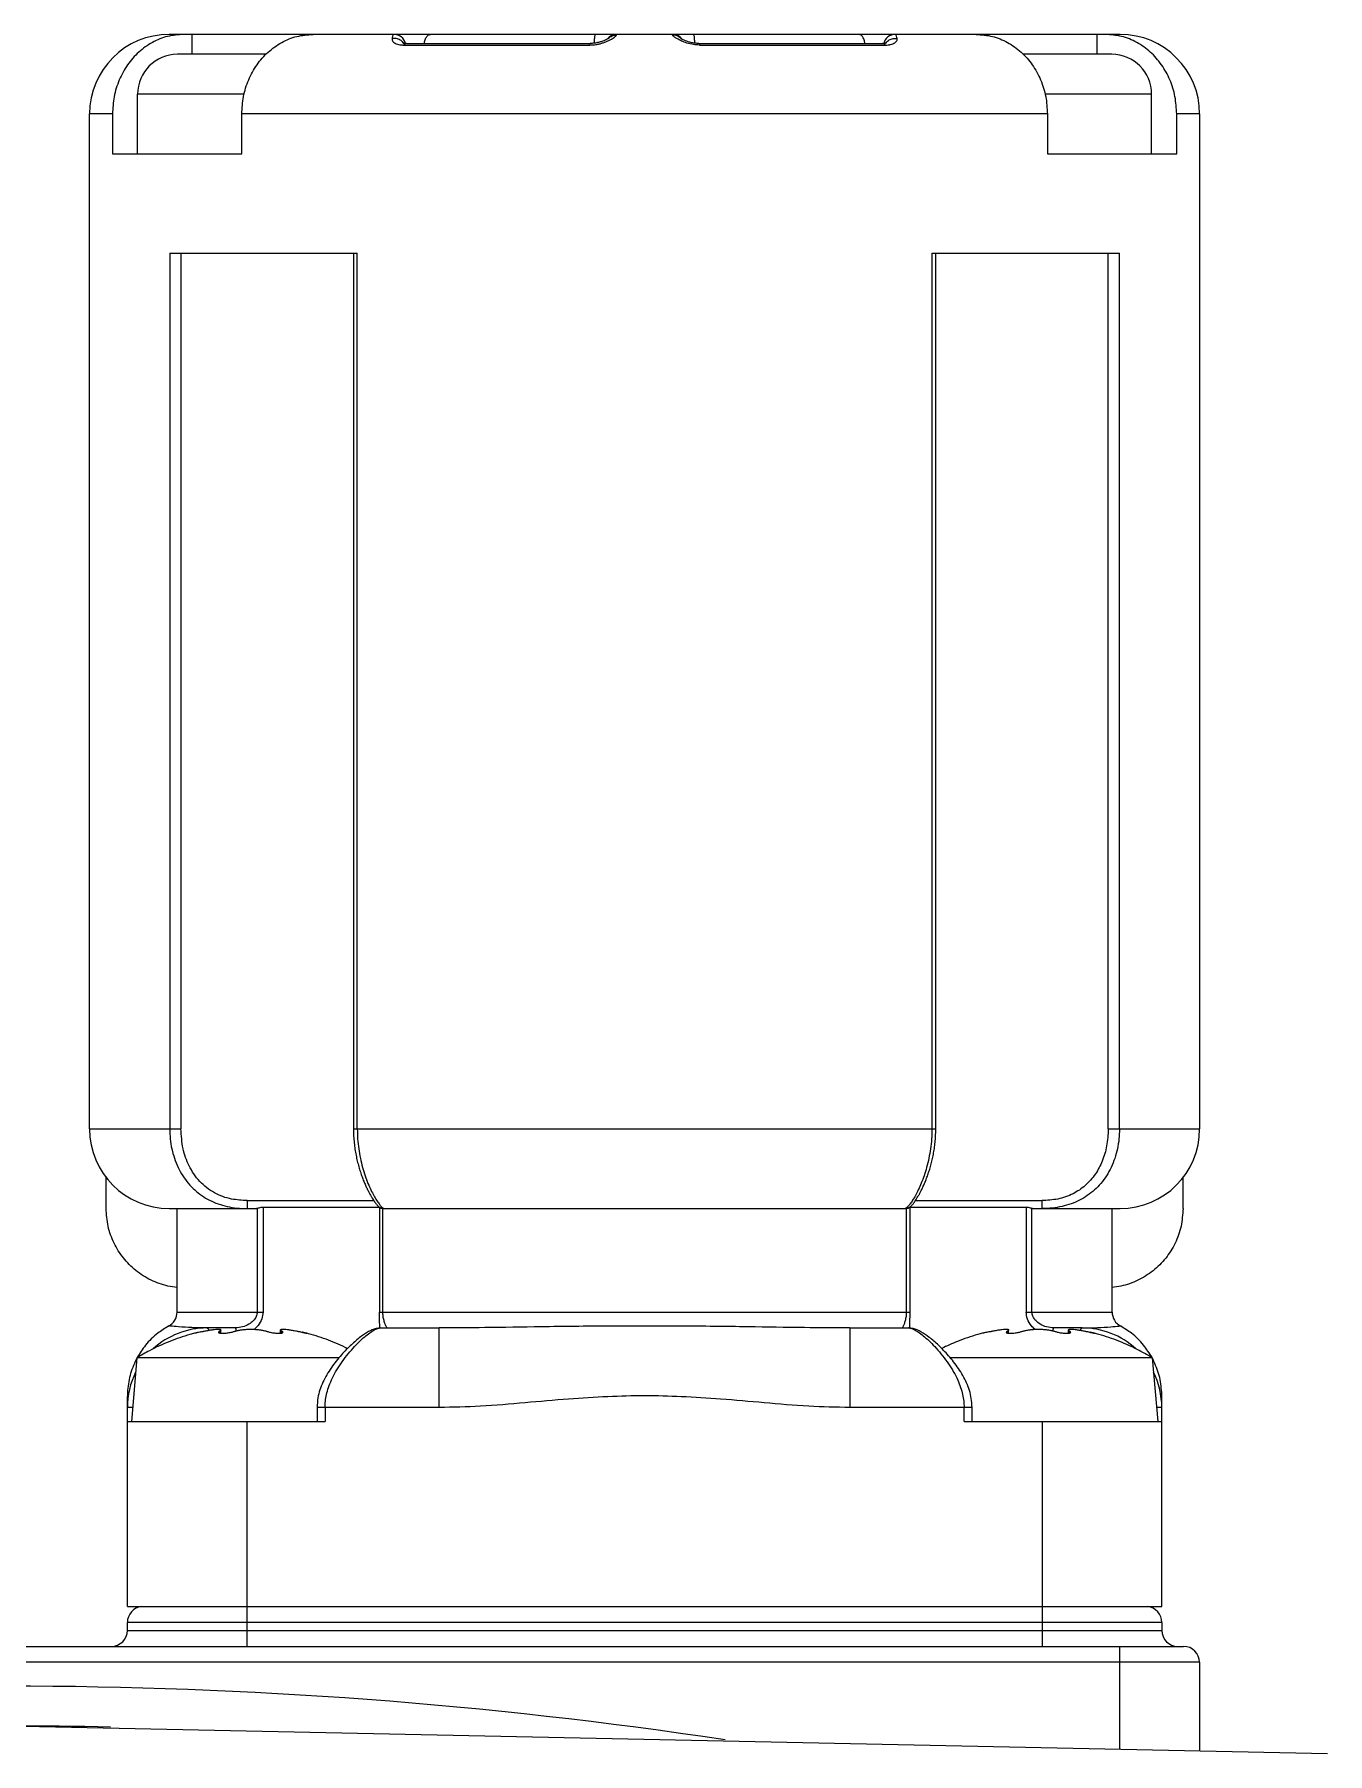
# Model space of a CAD drawing. Header units: millimetres. Extents: x 825 to 4294, y 1031 to 3282.
# Drawn here: x 2100.65 to 2133.15, y 3035.64 to 3078.84 of the extents above; entities that cross this region are included whole.
import ezdxf

# ---------------------------------------------------------------- set-up
doc = ezdxf.new("R2010")
doc.units = ezdxf.units.MM

msp = doc.modelspace()

# ---------------------------------------------------------------- linework, layer by layer
at = {"color": 7, "linetype": 'Continuous'}
for p, q in [((2127.93786, 3078.83825), (2104.03786, 3078.83825)), ((2110.00753, 3078.6105), (2114.62392, 3078.6105)), ((2117.35179, 3078.6105), (2121.96818, 3078.6105)), ((2106.4722, 3078.33825), (2104.24523, 3078.33825)), ((2127.73048, 3078.33825), (2125.50352, 3078.33825)), ((2103.24507, 3075.83825), (2103.24507, 3077.33825)), ((2128.73064, 3075.83825), (2128.73064, 3077.33825)), ((2102.03786, 3051.33825), (2102.03786, 3076.83825)), ((2102.61424, 3076.83825), (2102.61424, 3075.83825)), ((2105.86424, 3075.83825), (2105.86424, 3076.83825)), ((2126.11147, 3076.83825), (2126.11147, 3075.83825)), ((2129.36147, 3075.83825), (2129.36147, 3076.83825)), ((2129.93786, 3076.83825), (2129.93786, 3051.33825)), ((2102.61424, 3075.83825), (2105.86424, 3075.83825)), ((2126.11147, 3075.83825), (2129.36147, 3075.83825)), ((2104.05193, 3073.33825), (2108.76732, 3073.33825)), ((2108.67084, 3073.33825), (2108.67084, 3051.33825)), ((2123.20839, 3073.33825), (2127.92378, 3073.33825)), ((2123.30487, 3051.33825), (2123.30487, 3073.33825)), ((2102.45561, 3049.33835), (2102.45561, 3050.11746)), ((2129.52007, 3049.33841), (2129.52007, 3050.11742)), ((2104.03786, 3049.33825), (2106.23505, 3049.33825)), ((2104.23786, 3046.73825), (2104.23786, 3049.33825)), ((2109.32301, 3049.36505), (2106.39816, 3049.36505)), ((2109.43653, 3049.33825), (2122.53918, 3049.33825)), ((2125.57755, 3049.36505), (2122.6527, 3049.36505)), ((2125.74068, 3049.33825), (2127.93786, 3049.33825)), ((2127.73786, 3046.73825), (2127.73786, 3049.33825)), ((2105.70467, 3046.33825), (2104.98786, 3046.33825)), ((2105.33654, 3046.20684), (2105.33654, 3046.28835)), ((2106.83917, 3046.20679), (2106.83917, 3046.28843)), ((2109.35759, 3046.33825), (2110.82816, 3046.33825)), ((2121.14756, 3046.33825), (2122.61794, 3046.33825)), ((2125.13654, 3046.20684), (2125.13654, 3046.28835)), ((2126.98786, 3046.33825), (2126.27104, 3046.33825)), ((2126.63917, 3046.20679), (2126.63917, 3046.28843)), ((2103.22784, 3045.58825), (2103.08786, 3043.98825)), ((2108.30556, 3045.58825), (2103.22784, 3045.58825)), ((2128.74787, 3045.58825), (2123.67031, 3045.58825)), ((2128.74787, 3045.58825), (2128.88786, 3043.98825)), ((2102.98786, 3039.33825), (2102.98786, 3044.61771)), ((2128.98786, 3039.33825), (2128.98786, 3044.61771)), ((2102.98786, 3043.98825), (2107.95668, 3043.98825)), ((2107.75668, 3044.33825), (2107.75668, 3043.98825)), ((2124.01903, 3043.98825), (2128.98786, 3043.98825)), ((2124.21903, 3043.98825), (2124.21903, 3044.33825)), ((2102.98786, 3039.33825), (2128.98786, 3039.33825)), ((2102.98735, 3038.73825), (2102.98735, 3038.93825)), ((2128.98735, 3038.93825), (2128.98735, 3038.73825)), ((2070.44096, 3038.33825), (2129.53411, 3038.33825)), ((2129.93429, 3037.93825), (2129.93429, 3035.71095)), ((2099.98735, 3036.33825), (2133.15489, 3035.64349))]:
    msp.add_line(p, q, dxfattribs=at)
at = {"color": 9, "linetype": 'Continuous'}
for p, q in [((2104.62007, 3078.33825), (2104.62007, 3078.83825)), ((2109.93746, 3078.5703), (2114.60792, 3078.5703)), ((2117.36778, 3078.5703), (2122.03825, 3078.5703)), ((2127.35564, 3078.83825), (2127.35564, 3078.33825)), ((2105.92321, 3077.33825), (2103.24507, 3077.33825)), ((2128.73064, 3077.33825), (2126.05244, 3077.33825)), ((2102.61424, 3076.83825), (2102.03786, 3076.83825)), ((2126.11147, 3076.83825), (2105.86424, 3076.83825)), ((2129.93786, 3076.83825), (2129.36147, 3076.83825)), ((2104.05193, 3073.33825), (2104.05193, 3051.33825)), ((2104.33438, 3073.33825), (2104.33438, 3051.33825)), ((2108.76732, 3051.33825), (2108.76732, 3073.33825)), ((2123.20839, 3073.33825), (2123.20839, 3051.33825)), ((2127.64133, 3051.33825), (2127.64133, 3073.33825)), ((2127.92378, 3051.33825), (2127.92378, 3073.33825)), ((2102.03786, 3051.33825), (2104.33438, 3051.33825)), ((2108.67084, 3051.33825), (2123.30487, 3051.33825)), ((2127.64133, 3051.33825), (2129.93786, 3051.33825)), ((2105.99934, 3049.53825), (2109.1806, 3049.53825)), ((2106.25153, 3049.33966), (2106.25153, 3046.73825)), ((2106.39816, 3049.36505), (2106.39816, 3046.73825)), ((2109.32301, 3049.36505), (2109.32301, 3046.73825)), ((2109.41013, 3046.73825), (2109.41013, 3049.33966)), ((2122.56558, 3049.33966), (2122.56558, 3046.73825)), ((2122.6527, 3049.36505), (2122.6527, 3046.73825)), ((2122.79516, 3049.53825), (2125.97637, 3049.53825)), ((2125.57755, 3049.36505), (2125.57755, 3046.73825)), ((2125.72418, 3046.73825), (2125.72418, 3049.33966)), ((2104.23786, 3046.73825), (2106.39816, 3046.73825)), ((2109.32301, 3046.73826), (2122.6527, 3046.73825)), ((2125.57755, 3046.73826), (2125.72418, 3046.73827)), ((2125.72418, 3046.73825), (2127.73786, 3046.73825)), ((2105.28431, 3046.24001), (2105.28431, 3046.21911)), ((2105.3195, 3046.20882), (2105.3195, 3046.26756)), ((2106.85621, 3046.26756), (2106.85621, 3046.20876)), ((2106.8914, 3046.21897), (2106.8914, 3046.24001)), ((2110.82814, 3044.33825), (2110.82814, 3046.33825)), ((2121.14756, 3046.33825), (2121.14756, 3044.33825)), ((2125.08431, 3046.24001), (2125.08431, 3046.21911)), ((2125.1195, 3046.20882), (2125.1195, 3046.26756)), ((2126.65621, 3046.26756), (2126.65621, 3046.20876)), ((2126.6914, 3046.21897), (2126.6914, 3046.24001)), ((2103.11848, 3044.33825), (2102.98786, 3044.33825)), ((2105.98786, 3043.98825), (2105.98735, 3038.33825)), ((2110.82816, 3044.33825), (2107.75668, 3044.33825)), ((2107.95668, 3044.33825), (2107.95668, 3043.98825)), ((2124.21903, 3044.33825), (2121.14756, 3044.33825)), ((2124.01903, 3043.98825), (2124.01903, 3044.33825)), ((2125.98735, 3038.33825), (2125.98786, 3043.98825)), ((2128.98786, 3044.33825), (2128.85723, 3044.33825)), ((2128.98735, 3038.93825), (2102.98735, 3038.93825)), ((2102.98735, 3038.73825), (2128.98735, 3038.73825)), ((2127.93429, 3035.75285), (2127.93429, 3038.33825)), ((2129.93429, 3037.93825), (2070.04041, 3037.93825))]:
    msp.add_line(p, q, dxfattribs=at)
at = {"color": 7, "linetype": 'Continuous'}
for centre, radius, start, end in [((2104.03786, 3076.83825), 2, 90, 180), ((2109.68786, 3078.53825), 0.3, 14.179381, 90), ((2115.28786, 3078.53825), 0.3, 89.999997, 143.435531), ((2116.68786, 3078.53825), 0.3, 36.462941, 90.000001), ((2122.28786, 3078.53825), 0.3, 90, 165.784616), ((2127.93786, 3076.83825), 2, 0, 90), ((2104.24507, 3077.33825), 1, 90, 180), ((2127.73064, 3077.33825), 1, 0, 90), ((2104.03786, 3051.33825), 2, 180, 270), ((2127.93786, 3051.33825), 2, 270, 0), ((2103.83786, 3046.73825), 0.4, 297.768529, 0), ((2128.13786, 3046.73825), 0.4, 180, 242.231471), ((2104.98786, 3044.33825), 2, 90, 132.560499), ((2126.98786, 3044.33825), 2, 47.532262, 90), ((2104.98786, 3044.33825), 2, 153.623363, 180), ((2126.98786, 3044.33825), 2, 0, 26.373095), ((2103.38735, 3038.93825), 0.4, 95.999986, 180), ((2128.58735, 3038.93825), 0.4, 0, 84.000014), ((2102.58735, 3038.73825), 0.4, 270, 0), ((2129.38735, 3038.73825), 0.4, 180, 270), ((2129.53429, 3037.93825), 0.4, 0, 90), ((2099.98735, 2916.33825), 120, 88.7687115, 91.2312885)]:
    msp.add_arc(centre, radius, start, end, dxfattribs=at)
at = {"color": 9, "linetype": 'Continuous'}
msp.add_arc((2099.98735, 2916.33825), 121, 81.4328458, 98.5671528, dxfattribs=at)
at = {"color": 7, "linetype": 'Continuous'}
for points in [[(2104.40394, 3078.83825), (2103.99783, 3078.78653), (2103.61683, 3078.63572), (2103.27649, 3078.39343), (2102.99468, 3078.0732), (2102.78517, 3077.69304), (2102.6568, 3077.27285), (2102.61424, 3076.83825)], [(2105.86424, 3076.83825), (2105.90742, 3077.27595), (2106.0367, 3077.69666), (2106.24645, 3078.07573), (2106.52772, 3078.39455), (2106.86713, 3078.63588), (2107.24745, 3078.78643), (2107.65394, 3078.83825)], [(2109.92114, 3078.62148), (2109.91682, 3078.62263)], [(2110.00767, 3078.60955), (2109.94452, 3078.61482), (2109.92114, 3078.62148)], [(2114.75172, 3078.6206), (2114.63784, 3078.61058), (2114.62394, 3078.61046)], [(2115.07626, 3078.73232), (2115.07431, 3078.73107), (2115.04611, 3078.71535), (2114.99987, 3078.69339), (2114.93634, 3078.66812), (2114.85414, 3078.64231), (2114.75172, 3078.6206)], [(2115.28582, 3078.82426), (2115.28649, 3078.83203), (2115.28786, 3078.83825)], [(2116.68786, 3078.83825), (2116.68923, 3078.83203), (2116.6899, 3078.82426)], [(2117.22508, 3078.62041), (2117.12651, 3078.641), (2117.04658, 3078.66556), (2116.98342, 3078.69011), (2116.93592, 3078.71213), (2116.90479, 3078.72901), (2116.89754, 3078.73367)], [(2117.35178, 3078.6105), (2117.34051, 3078.61058), (2117.22508, 3078.62041)], [(2122.00485, 3078.60889), (2121.96806, 3078.60992)], [(2122.06967, 3078.62491), (2122.03668, 3078.61573), (2122.00485, 3078.60889)], [(2124.32177, 3078.83825), (2124.72788, 3078.78653), (2125.10888, 3078.63572), (2125.44922, 3078.39343), (2125.73104, 3078.0732), (2125.94054, 3077.69304), (2126.06891, 3077.27285), (2126.11147, 3076.83825)], [(2129.36147, 3076.83825), (2129.31829, 3077.27595), (2129.18901, 3077.69666), (2128.97926, 3078.07573), (2128.69799, 3078.39455), (2128.35858, 3078.63588), (2127.97826, 3078.78643), (2127.57177, 3078.83825)], [(2108.67084, 3051.33825), (2108.6713, 3051.28197), (2108.67823, 3051.11314), (2108.693, 3050.94876), (2108.71484, 3050.78993), (2108.74286, 3050.63761), (2108.7761, 3050.49263), (2108.81351, 3050.3557), (2108.85403, 3050.22743), (2108.89657, 3050.10835), (2108.9401, 3049.9989), (2108.98361, 3049.89933), (2109.0262, 3049.8098), (2109.06704, 3049.73028), (2109.10547, 3049.66064), (2109.14095, 3049.60057), (2109.17301, 3049.54972), (2109.20145, 3049.50747), (2109.22637, 3049.4729)], [(2122.82558, 3049.58566), (2122.85835, 3049.64007), (2122.89396, 3049.70307), (2122.93197, 3049.77492), (2122.97183, 3049.85582), (2123.0129, 3049.94582), (2123.05443, 3050.04487), (2123.09559, 3050.15279), (2123.13551, 3050.26929), (2123.17326, 3050.39398), (2123.20792, 3050.52635), (2123.23857, 3050.66586), (2123.26434, 3050.81186), (2123.28438, 3050.96362), (2123.29794, 3051.12029), (2123.30439, 3051.28092), (2123.30487, 3051.33825)], [(2122.53918, 3049.33825), (2122.61105, 3049.35142), (2122.66054, 3049.37815), (2122.68748, 3049.40065), (2122.70686, 3049.42063), (2122.72568, 3049.44256), (2122.74626, 3049.4688), (2122.76954, 3049.50074), (2122.79594, 3049.53942), (2122.82558, 3049.58566)], [(2104.23779, 3047.35076), (2104.0081, 3047.38985), (2103.58204, 3047.54003), (2103.20092, 3047.78128), (2102.88677, 3048.09756), (2102.65325, 3048.47057), (2102.50535, 3048.89363), (2102.45561, 3049.33835)], [(2106.25153, 3049.33966), (2106.24055, 3049.33841), (2106.23521, 3049.33892)], [(2106.39816, 3049.36505), (2106.34214, 3049.36025), (2106.29169, 3049.34915), (2106.25153, 3049.33966)], [(2109.22637, 3049.4729), (2109.24822, 3049.44479), (2109.26806, 3049.4215), (2109.28856, 3049.40034), (2109.31777, 3049.3763), (2109.36915, 3049.34978), (2109.43653, 3049.33825)], [(2109.32807, 3049.3642), (2109.32301, 3049.36505)], [(2109.36643, 3049.34914), (2109.33676, 3049.36024), (2109.32807, 3049.3642)], [(2109.40223, 3049.34075), (2109.36643, 3049.34914)], [(2109.41013, 3049.33966), (2109.40223, 3049.34075)], [(2109.43456, 3049.33825), (2109.42642, 3049.33841), (2109.41828, 3049.33888), (2109.41013, 3049.33966)], [(2122.56558, 3049.33966), (2122.55744, 3049.33888), (2122.54929, 3049.33841), (2122.54115, 3049.33825)], [(2122.5762, 3049.3412), (2122.56558, 3049.33966)], [(2122.6527, 3049.36505), (2122.63898, 3049.36025), (2122.60929, 3049.34915), (2122.5762, 3049.3412)], [(2125.68403, 3049.34914), (2125.63362, 3049.36024), (2125.57755, 3049.36505)], [(2125.72418, 3049.33966), (2125.68403, 3049.34914)], [(2125.74064, 3049.33825), (2125.72968, 3049.33888), (2125.72443, 3049.3403)], [(2129.52007, 3049.33842), (2129.46978, 3048.89315), (2129.32073, 3048.46811), (2129.0844, 3048.09318), (2128.76826, 3047.77705), (2128.38632, 3047.53731), (2127.96125, 3047.3889), (2127.73788, 3047.35104)], [(2104.67786, 3046.20487), (2104.56146, 3046.17271), (2104.05148, 3045.99832), (2103.54391, 3045.76613), (2103.22784, 3045.58825)], [(2104.02953, 3046.38715), (2103.75232, 3046.20443), (2103.44476, 3045.90405), (2103.235, 3045.59477)], [(2104.71409, 3046.213), (2104.69684, 3046.20913), (2104.67971, 3046.2053), (2104.6797, 3046.20529)], [(2104.77597, 3046.22689), (2104.72986, 3046.21656), (2104.71409, 3046.213)], [(2104.83462, 3046.24001), (2104.77766, 3046.22727), (2104.77597, 3046.22689)], [(2104.83462, 3046.24001), (2104.87842, 3046.2496)], [(2104.87842, 3046.2496), (2104.88874, 3046.2518)], [(2104.88874, 3046.2518), (2104.90031, 3046.25424)], [(2104.90031, 3046.25424), (2104.91189, 3046.25665)], [(2104.91189, 3046.25665), (2104.9222, 3046.25878)], [(2104.9222, 3046.25878), (2104.96595, 3046.26756)], [(2104.96595, 3046.26756), (2105.07846, 3046.28755), (2105.17068, 3046.3001), (2105.24671, 3046.30618), (2105.30086, 3046.30529), (2105.32996, 3046.29808), (2105.33567, 3046.28862)], [(2105.28431, 3046.24001), (2105.27713, 3046.22858)], [(2105.27713, 3046.22858), (2105.27715, 3046.22775), (2105.28639, 3046.21761), (2105.30978, 3046.21033), (2105.33654, 3046.2068)], [(2105.3195, 3046.26756), (2105.30761, 3046.25865), (2105.29588, 3046.24946), (2105.28431, 3046.24001)], [(2105.33567, 3046.28862), (2105.33597, 3046.28548), (2105.3195, 3046.26756)], [(2105.33654, 3046.2068), (2105.3457, 3046.206), (2105.39271, 3046.20494), (2105.44535, 3046.20724), (2105.49797, 3046.21233), (2105.54974, 3046.21986), (2105.59777, 3046.22937), (2105.63816, 3046.24001)], [(2105.63816, 3046.24001), (2105.66999, 3046.24953), (2105.70204, 3046.25871), (2105.7343, 3046.26756)], [(2105.7343, 3046.26756), (2105.81354, 3046.28481), (2105.89624, 3046.2965), (2105.98923, 3046.30405), (2106.08786, 3046.30666)], [(2106.08786, 3046.30666), (2106.18649, 3046.30405), (2106.27948, 3046.2965), (2106.36218, 3046.28481), (2106.44141, 3046.26756)], [(2106.44141, 3046.26756), (2106.47368, 3046.25871), (2106.50572, 3046.24953), (2106.53755, 3046.24001)], [(2106.53755, 3046.24001), (2106.58095, 3046.22869), (2106.63184, 3046.21887), (2106.68536, 3046.21144), (2106.73829, 3046.20671), (2106.79004, 3046.20488), (2106.8351, 3046.20637), (2106.83918, 3046.20675)], [(2106.85621, 3046.26756), (2106.83948, 3046.28639), (2106.83982, 3046.28867)], [(2106.83918, 3046.20675), (2106.86886, 3046.21093), (2106.89045, 3046.21823), (2106.89859, 3046.22813), (2106.89861, 3046.22859)], [(2106.83982, 3046.28867), (2106.8475, 3046.29901), (2106.87993, 3046.30575), (2106.93689, 3046.30583), (2107.01321, 3046.29917), (2107.10353, 3046.28656), (2107.20976, 3046.26756)], [(2106.87398, 3046.25409), (2106.8681, 3046.25865), (2106.85621, 3046.26756)], [(2106.8914, 3046.24001), (2106.87983, 3046.24946), (2106.87398, 3046.25409)], [(2106.89861, 3046.22859), (2106.8914, 3046.24001)], [(2107.20976, 3046.26756), (2107.25351, 3046.25878)], [(2107.25351, 3046.25878), (2107.26383, 3046.25665)], [(2107.26383, 3046.25665), (2107.2754, 3046.25424)], [(2107.2754, 3046.25424), (2107.28697, 3046.2518)], [(2107.28697, 3046.2518), (2107.29729, 3046.2496)], [(2107.29729, 3046.2496), (2107.3411, 3046.24001)], [(2107.3411, 3046.24001), (2107.39695, 3046.22752), (2107.44416, 3046.21693), (2107.47736, 3046.20947), (2107.49533, 3046.20545), (2107.47797, 3046.20933), (2107.44502, 3046.21674), (2107.39778, 3046.22733), (2107.37772, 3046.23182)], [(2107.47277, 3046.2105), (2107.47736, 3046.20947), (2107.49401, 3046.20574)], [(2107.49401, 3046.20574), (2107.49533, 3046.20545)], [(2107.49401, 3046.20574), (2107.49533, 3046.20545)], [(2108.51981, 3045.82278), (2108.04459, 3046.02927), (2107.54178, 3046.19305), (2107.49786, 3046.20487)], [(2109.35759, 3046.33806), (2109.23998, 3046.32246), (2109.05215, 3046.24495), (2108.8476, 3046.11076), (2108.61814, 3045.9178), (2108.36724, 3045.66157), (2108.11475, 3045.34188), (2107.90233, 3044.972), (2107.77828, 3044.5807), (2107.75673, 3044.33825)], [(2124.219, 3044.33825), (2124.19955, 3044.5685), (2124.08092, 3044.95515), (2123.87486, 3045.32161), (2123.62627, 3045.6414), (2123.37466, 3045.90187), (2123.14126, 3046.10081), (2122.93223, 3046.24016), (2122.74163, 3046.32091), (2122.61819, 3046.33808)], [(2124.47786, 3046.20487), (2124.36146, 3046.17271), (2123.85148, 3045.99832), (2123.45584, 3045.82275)], [(2124.51409, 3046.213), (2124.49684, 3046.20913), (2124.47971, 3046.2053), (2124.4797, 3046.20529)], [(2124.57597, 3046.22689), (2124.52986, 3046.21656), (2124.51409, 3046.213)], [(2124.63462, 3046.24001), (2124.57766, 3046.22727), (2124.57597, 3046.22689)], [(2124.63462, 3046.24001), (2124.67842, 3046.2496)], [(2124.67842, 3046.2496), (2124.68874, 3046.2518)], [(2124.68874, 3046.2518), (2124.70031, 3046.25424)], [(2124.70031, 3046.25424), (2124.71189, 3046.25665)], [(2124.71189, 3046.25665), (2124.7222, 3046.25878)], [(2124.7222, 3046.25878), (2124.76595, 3046.26756)], [(2124.76595, 3046.26756), (2124.87846, 3046.28755), (2124.97068, 3046.3001), (2125.04671, 3046.30618), (2125.10086, 3046.30529), (2125.12996, 3046.29808), (2125.13567, 3046.28862)], [(2125.08431, 3046.24001), (2125.07713, 3046.22858)], [(2125.07713, 3046.22858), (2125.07715, 3046.22775), (2125.08639, 3046.21761), (2125.10978, 3046.21033), (2125.13654, 3046.2068)], [(2125.1195, 3046.26756), (2125.10761, 3046.25865), (2125.09588, 3046.24946), (2125.08431, 3046.24001)], [(2125.13567, 3046.28862), (2125.13597, 3046.28548), (2125.1195, 3046.26756)], [(2125.13654, 3046.2068), (2125.1457, 3046.206), (2125.19271, 3046.20494), (2125.24535, 3046.20724), (2125.29797, 3046.21233), (2125.34974, 3046.21986), (2125.39777, 3046.22937), (2125.43816, 3046.24001)], [(2125.43816, 3046.24001), (2125.46999, 3046.24953), (2125.50204, 3046.25871), (2125.5343, 3046.26756)], [(2125.5343, 3046.26756), (2125.61354, 3046.28481), (2125.69624, 3046.2965), (2125.78923, 3046.30405), (2125.88786, 3046.30666)], [(2125.88786, 3046.30666), (2125.98649, 3046.30405), (2126.07948, 3046.2965), (2126.16218, 3046.28481), (2126.24141, 3046.26756)], [(2126.24141, 3046.26756), (2126.27368, 3046.25871), (2126.30572, 3046.24953), (2126.33755, 3046.24001)], [(2126.33755, 3046.24001), (2126.38095, 3046.22869), (2126.43184, 3046.21887), (2126.48536, 3046.21144), (2126.53829, 3046.20671), (2126.59004, 3046.20488), (2126.6351, 3046.20637), (2126.63918, 3046.20675)], [(2126.65621, 3046.26756), (2126.63948, 3046.28639), (2126.63982, 3046.28867)], [(2126.63918, 3046.20675), (2126.66886, 3046.21093), (2126.69045, 3046.21823), (2126.69859, 3046.22813), (2126.69861, 3046.22859)], [(2126.63982, 3046.28867), (2126.6475, 3046.29901), (2126.67993, 3046.30575), (2126.73689, 3046.30583), (2126.81321, 3046.29917), (2126.90353, 3046.28656), (2127.00976, 3046.26756)], [(2126.67398, 3046.25409), (2126.6681, 3046.25865), (2126.65621, 3046.26756)], [(2126.6914, 3046.24001), (2126.67983, 3046.24946), (2126.67398, 3046.25409)], [(2126.69861, 3046.22859), (2126.6914, 3046.24001)], [(2127.00976, 3046.26756), (2127.05351, 3046.25878)], [(2127.05351, 3046.25878), (2127.06383, 3046.25665)], [(2127.06383, 3046.25665), (2127.0754, 3046.25424)], [(2127.0754, 3046.25424), (2127.08697, 3046.2518)], [(2127.08697, 3046.2518), (2127.09729, 3046.2496)], [(2127.09729, 3046.2496), (2127.1411, 3046.24001)], [(2127.1411, 3046.24001), (2127.19695, 3046.22752), (2127.24416, 3046.21693), (2127.27736, 3046.20947), (2127.29533, 3046.20545), (2127.27797, 3046.20933), (2127.24502, 3046.21674), (2127.19778, 3046.22733), (2127.17772, 3046.23182)], [(2127.27277, 3046.2105), (2127.27736, 3046.20947), (2127.29401, 3046.20574)], [(2127.29401, 3046.20574), (2127.29533, 3046.20545)], [(2127.29401, 3046.20574), (2127.29533, 3046.20545)], [(2128.74787, 3045.58825), (2128.36597, 3045.79981), (2127.84459, 3046.02927), (2127.34178, 3046.19305), (2127.29786, 3046.20487)], [(2128.74077, 3045.59466), (2128.53096, 3045.90405), (2128.2234, 3046.20443), (2127.94618, 3046.38715)], [(2103.20848, 3045.54485), (2103.05441, 3045.14335), (2102.98973, 3044.71822)], [(2103.22536, 3045.57701), (2103.20848, 3045.54485)], [(2128.74517, 3045.58661), (2128.74077, 3045.59466)], [(2128.76724, 3045.54485), (2128.75035, 3045.57701)], [(2128.98598, 3044.71822), (2128.92131, 3045.14335), (2128.76724, 3045.54485)], [(2102.98772, 3044.62766), (2102.9877, 3044.61774)], [(2102.98973, 3044.71822), (2102.98856, 3044.68494), (2102.98795, 3044.6549), (2102.98772, 3044.62766)], [(2102.98791, 3044.63171), (2102.98785, 3044.60933)], [(2102.98786, 3044.50184), (2102.98786, 3044.47603), (2102.98787, 3044.45091), (2102.98787, 3044.42708), (2102.98786, 3044.40399), (2102.98786, 3044.38041), (2102.98789, 3044.36125), (2102.98789, 3044.35906)], [(2102.98788, 3044.55873), (2102.98788, 3044.54872), (2102.98787, 3044.52641), (2102.98786, 3044.50184)], [(2128.98665, 3044.70122), (2128.98598, 3044.71822)], [(2128.98775, 3044.64108), (2128.98663, 3044.70122)], [(2128.98801, 3044.61774), (2128.98799, 3044.62766), (2128.98776, 3044.6549), (2128.98715, 3044.68494), (2128.98665, 3044.70122)], [(2128.98787, 3044.60933), (2128.98775, 3044.64108)]]:
    msp.add_spline(points, degree=3, dxfattribs=at)
at = {"color": 9, "linetype": 'Continuous'}
for points in [[(2109.63965, 3078.73404), (2109.64179, 3078.69665), (2109.66232, 3078.6607), (2109.69829, 3078.62884), (2109.74677, 3078.60303), (2109.80477, 3078.5845), (2109.86922, 3078.57371), (2109.91526, 3078.57065)], [(2109.68786, 3078.83825), (2109.67099, 3078.82649), (2109.65487, 3078.79149), (2109.63965, 3078.73404)], [(2109.88695, 3078.66516), (2109.84558, 3078.69475), (2109.74756, 3078.73202), (2109.63965, 3078.73404)], [(2109.93118, 3078.6182), (2109.92193, 3078.62987), (2109.88695, 3078.66516)], [(2109.91526, 3078.57065), (2109.93746, 3078.5703)], [(2109.94967, 3078.59034), (2109.93118, 3078.6182)], [(2110.00746, 3078.60993), (2109.993, 3078.60888), (2109.93744, 3078.5703)], [(2110.45083, 3078.61057), (2110.45824, 3078.65306), (2110.49256, 3078.75039), (2110.54393, 3078.81542), (2110.60452, 3078.83825)], [(2114.6239, 3078.60687), (2114.61837, 3078.60594), (2114.60794, 3078.5703)], [(2114.60792, 3078.5703), (2114.68457, 3078.57338)], [(2114.68457, 3078.57338), (2114.76464, 3078.58303)], [(2114.72527, 3078.61737), (2114.72672, 3078.65306), (2114.73454, 3078.75039), (2114.74626, 3078.81542), (2114.76008, 3078.83825)], [(2114.76464, 3078.58303), (2114.84693, 3078.59952), (2114.92962, 3078.62265)], [(2114.92962, 3078.62265), (2115.01049, 3078.6516), (2115.08682, 3078.68485), (2115.15481, 3078.71988), (2115.21034, 3078.75347), (2115.25134, 3078.78309), (2115.2767, 3078.80702), (2115.28582, 3078.82426)], [(2115.06658, 3078.72752), (2115.07432, 3078.73561), (2115.17088, 3078.80069), (2115.28582, 3078.82426)], [(2116.90971, 3078.7269), (2116.90461, 3078.73232), (2116.80778, 3078.79943), (2116.6899, 3078.82426)], [(2117.05291, 3078.62049), (2116.91886, 3078.67109), (2116.79787, 3078.7332), (2116.72035, 3078.78636), (2116.6899, 3078.82426)], [(2117.21279, 3078.58274), (2117.05291, 3078.62049)], [(2117.29101, 3078.57341), (2117.21279, 3078.58274)], [(2117.25044, 3078.61737), (2117.249, 3078.65306), (2117.24117, 3078.75039), (2117.22945, 3078.81542), (2117.21563, 3078.83825)], [(2117.36778, 3078.5703), (2117.29101, 3078.57341)], [(2117.35305, 3078.60816), (2117.3551, 3078.60888), (2117.36777, 3078.5703)], [(2121.52488, 3078.61057), (2121.51747, 3078.65306), (2121.48315, 3078.75039), (2121.43178, 3078.81542), (2121.37119, 3078.83825)], [(2121.96818, 3078.60997), (2121.99252, 3078.60594), (2122.02778, 3078.58213)], [(2122.02764, 3078.59304), (2122.04463, 3078.61833)], [(2122.02778, 3078.58213), (2122.03827, 3078.5703)], [(2122.03825, 3078.5703), (2122.10643, 3078.57371), (2122.13924, 3078.57813)], [(2122.04463, 3078.61833), (2122.05717, 3078.63387), (2122.09363, 3078.66924)], [(2122.09363, 3078.66924), (2122.13582, 3078.69807), (2122.23253, 3078.73288), (2122.33607, 3078.73409)], [(2122.13924, 3078.57813), (2122.17077, 3078.58446), (2122.22873, 3078.60294), (2122.27731, 3078.62876), (2122.31338, 3078.66069), (2122.33394, 3078.69669), (2122.33606, 3078.73404)], [(2122.33606, 3078.73404), (2122.32084, 3078.7915), (2122.30472, 3078.82649), (2122.28786, 3078.83825)], [(2104.05193, 3051.33825), (2104.06515, 3051.08701), (2104.10491, 3050.83928), (2104.17106, 3050.59969), (2104.26307, 3050.37265), (2104.37991, 3050.16228), (2104.51984, 3049.97233), (2104.68048, 3049.80576), (2104.85971, 3049.66399), (2105.05591, 3049.54751), (2105.26856, 3049.45631), (2105.49673, 3049.39076), (2105.73897, 3049.35136), (2105.99372, 3049.33825)], [(2105.99934, 3049.53825), (2105.60714, 3049.57686), (2105.17739, 3049.73321), (2104.80642, 3050.02128), (2104.54028, 3050.41108), (2104.38933, 3050.84184), (2104.33438, 3051.33825)], [(2108.76732, 3051.33825), (2108.77609, 3051.08678), (2108.80198, 3050.83889), (2108.84362, 3050.59914), (2108.89868, 3050.37191), (2108.96396, 3050.16144), (2109.03573, 3049.97145), (2109.11004, 3049.80475), (2109.18321, 3049.66309), (2109.25212, 3049.54699), (2109.31434, 3049.45623), (2109.36752, 3049.39092), (2109.40909, 3049.35147), (2109.43653, 3049.33825)], [(2123.20839, 3051.33825), (2123.19964, 3051.08701), (2123.17379, 3050.83928), (2123.1322, 3050.59969), (2123.07724, 3050.37265), (2123.01204, 3050.16228), (2122.94035, 3049.97233), (2122.86615, 3049.80576), (2122.79301, 3049.66399), (2122.72392, 3049.54751), (2122.66145, 3049.45631), (2122.60805, 3049.39076), (2122.56647, 3049.35136), (2122.53918, 3049.33825)], [(2127.64133, 3051.33825), (2127.60096, 3050.91125), (2127.48981, 3050.53258), (2127.31779, 3050.20825), (2127.0598, 3049.9149), (2126.75746, 3049.71146), (2126.37038, 3049.5774), (2125.97637, 3049.53825)], [(2127.92378, 3051.33825), (2127.91054, 3051.08678), (2127.87072, 3050.83889), (2127.80447, 3050.59914), (2127.71229, 3050.37191), (2127.59527, 3050.16144), (2127.45513, 3049.97145), (2127.29412, 3049.80475), (2127.11471, 3049.66309), (2126.91878, 3049.54699), (2126.70694, 3049.45623), (2126.47969, 3049.39092), (2126.2378, 3049.35147), (2125.98199, 3049.33825)], [(2105.99934, 3049.53825), (2105.99893, 3049.46285), (2105.99776, 3049.3991), (2105.99594, 3049.35442), (2105.99372, 3049.33825)], [(2125.98199, 3049.33825), (2125.97987, 3049.35305), (2125.97808, 3049.39467), (2125.97682, 3049.45955), (2125.97637, 3049.53825)], [(2106.25153, 3046.73825), (2106.22735, 3046.6268), (2106.1527, 3046.51835), (2106.0405, 3046.43084), (2105.88367, 3046.36374), (2105.70466, 3046.33825)], [(2106.39816, 3046.73825), (2106.36748, 3046.56605), (2106.27515, 3046.40228), (2106.17779, 3046.30331)], [(2109.33292, 3046.39215), (2109.32592, 3046.56249), (2109.32301, 3046.73825)], [(2109.48392, 3046.39442), (2109.46671, 3046.43207), (2109.43849, 3046.52118), (2109.41714, 3046.63072), (2109.41013, 3046.73825)], [(2122.56558, 3046.73825), (2122.55805, 3046.6268), (2122.53648, 3046.51835), (2122.50853, 3046.43084), (2122.4789, 3046.36374), (2122.46956, 3046.34389)], [(2122.6527, 3046.73825), (2122.64991, 3046.56605), (2122.64326, 3046.40228), (2122.64049, 3046.33741)], [(2125.79771, 3046.3034), (2125.70878, 3046.39215), (2125.60953, 3046.56249), (2125.57755, 3046.73825)], [(2126.27105, 3046.33825), (2126.09183, 3046.3638), (2125.93315, 3046.43207), (2125.8203, 3046.52118), (2125.74667, 3046.63072), (2125.72418, 3046.73825)], [(2104.98786, 3046.33825), (2104.60622, 3046.34651), (2104.27003, 3046.36627), (2104.05871, 3046.38432)], [(2104.98786, 3046.33823), (2105.00586, 3046.33011), (2105.01751, 3046.31531), (2105.02871, 3046.29182), (2105.03293, 3046.27979)], [(2105.72037, 3046.27968), (2105.71318, 3046.32295), (2105.70467, 3046.33825)], [(2105.72208, 3046.26419), (2105.72037, 3046.27968)], [(2107.95668, 3044.33825), (2107.96614, 3044.49732), (2107.99427, 3044.66435), (2108.04451, 3044.84197), (2108.11981, 3045.03147), (2108.22226, 3045.2319), (2108.35161, 3045.43915), (2108.50151, 3045.64233), (2108.65921, 3045.82872), (2108.81222, 3045.98866), (2108.9533, 3046.11789), (2109.0791, 3046.21629), (2109.18864, 3046.28495), (2109.28139, 3046.32516), (2109.35779, 3046.33825)], [(2109.33505, 3046.33756), (2109.33292, 3046.39215)], [(2109.5165, 3046.33825), (2109.49678, 3046.3638), (2109.48392, 3046.39442)], [(2121.14755, 3046.33825), (2120.00313, 3046.34651), (2118.58846, 3046.36627), (2116.8956, 3046.38432), (2115.07865, 3046.38431), (2113.38696, 3046.36627), (2111.97243, 3046.34651), (2110.82816, 3046.33825)], [(2122.46956, 3046.34389), (2122.45922, 3046.33825)], [(2122.61792, 3046.33825), (2122.69424, 3046.32519), (2122.78718, 3046.28489), (2122.89711, 3046.21594), (2123.02337, 3046.11708), (2123.1649, 3045.98728), (2123.31774, 3045.82735), (2123.47533, 3045.6409), (2123.62516, 3045.43758), (2123.75408, 3045.23078), (2123.85649, 3045.03017), (2123.93136, 3044.84151), (2123.9813, 3044.66495), (2124.00945, 3044.49836), (2124.01903, 3044.33825)], [(2126.25364, 3046.26419), (2126.25535, 3046.27967)], [(2126.25535, 3046.27967), (2126.26255, 3046.32303), (2126.27105, 3046.33825)], [(2126.94282, 3046.2799), (2126.947, 3046.29182), (2126.95229, 3046.3042)], [(2126.95229, 3046.3042), (2126.9582, 3046.31531), (2126.96985, 3046.33011), (2126.98785, 3046.33823)], [(2126.98786, 3046.33825), (2127.36949, 3046.34651), (2127.70568, 3046.36627), (2127.917, 3046.38432)], [(2121.14756, 3044.33825), (2120.1131, 3044.37216), (2118.99326, 3044.45741), (2117.89912, 3044.54974), (2116.91009, 3044.61097), (2115.98796, 3044.63172), (2115.06587, 3044.61099), (2114.07687, 3044.54976), (2112.98266, 3044.45742), (2111.86269, 3044.37216), (2110.82816, 3044.33825)]]:
    msp.add_spline(points, degree=3, dxfattribs=at)

doc.saveas('drawing.dxf')
